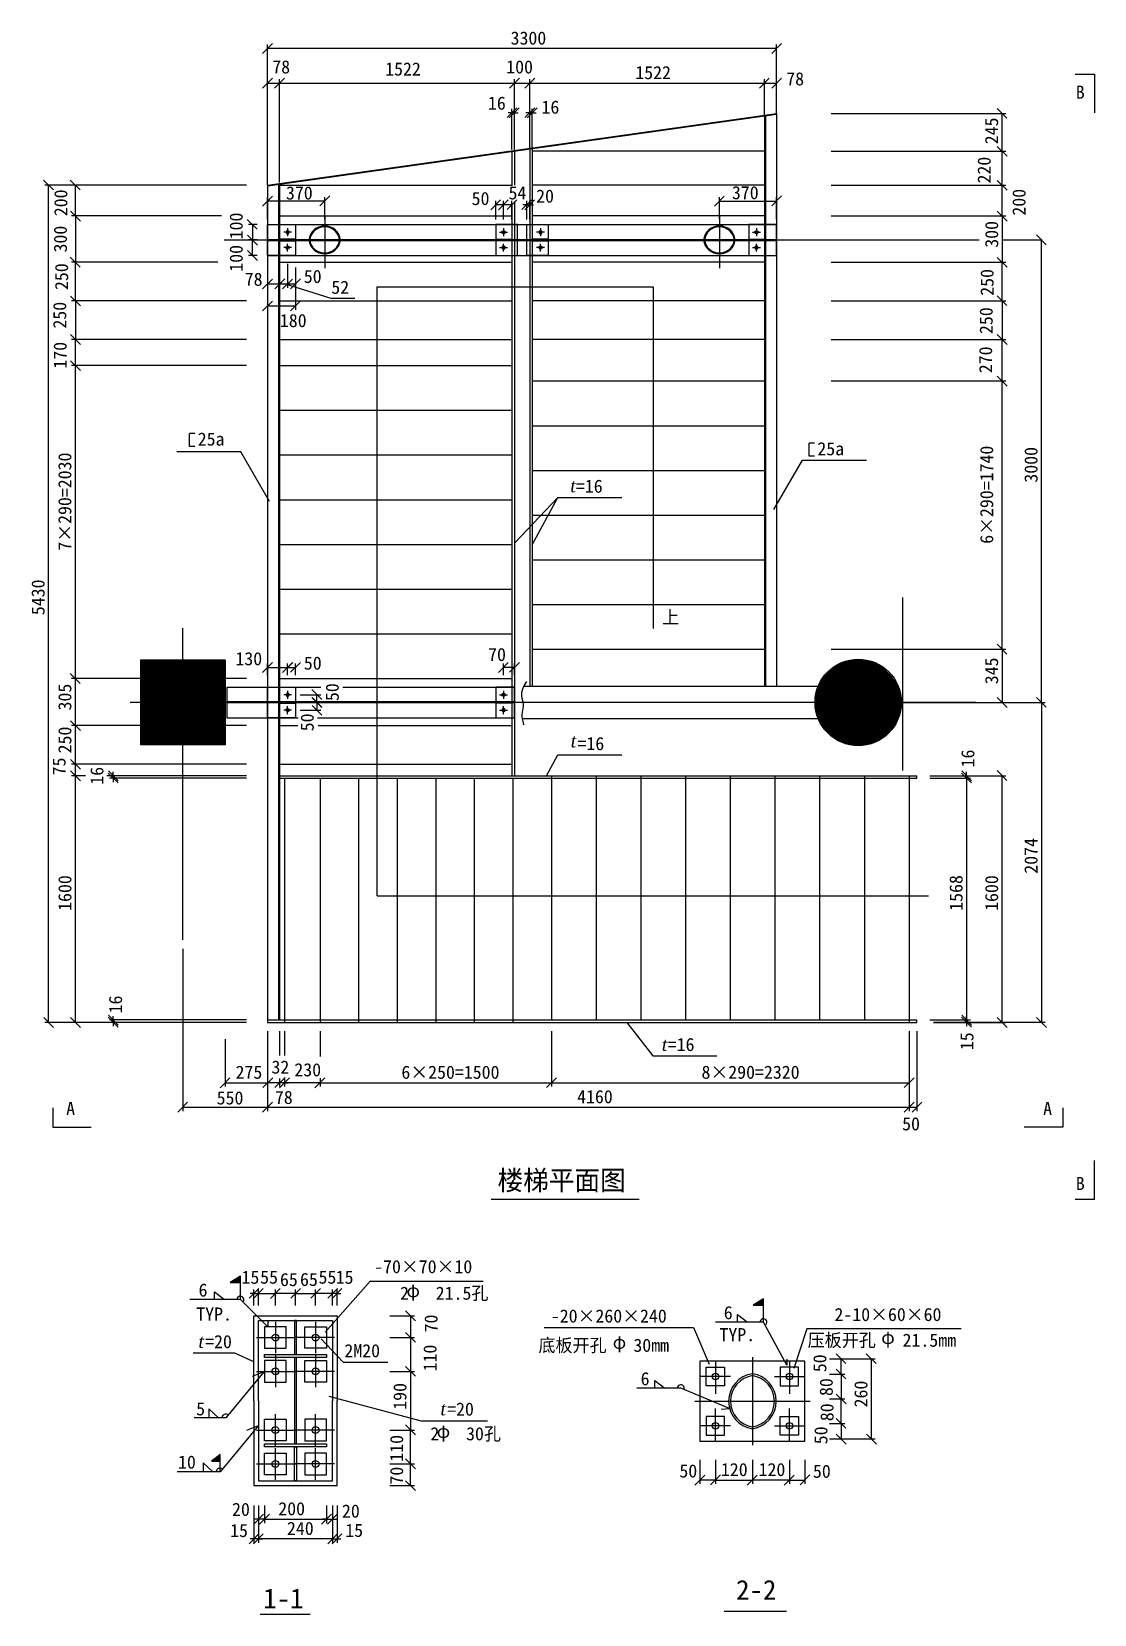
# Model space of a CAD drawing. Header units: metres. Extents: x 689 to 7581, y 1621 to 11885.
import ezdxf

# ---------------------------------------------------------------- set-up
doc = ezdxf.new("R2010")
doc.units = ezdxf.units.M
for name, color, linetype in [('A-2', 2, 'Continuous'), ('BOLT', 11, 'Continuous'), ('DIM', 2, 'Continuous'), ('加强板', 3, 'Continuous'), ('圈字', 3, 'Continuous'), ('坐标文字', 3, 'Continuous'), ('基础', 4, 'Continuous'), ('填满-深', 8, 'Continuous'), ('尺寸', 42, 'Continuous'), ('引线', 254, 'Continuous'), ('文字', 3, 'Continuous'), ('标题', 5, 'Continuous'), ('梯板', 11, 'Continuous'), ('焊接', 11, 'Continuous'), ('砼柱', 3, 'Continuous'), ('螺栓', 11, 'Continuous'), ('轴线', 1, 'Continuous'), ('钢柱', 4, 'Continuous')]:
    doc.layers.add(name, color=color, linetype=linetype)

# ---------------------------------------------------------------- blocks, each defined once
blk = doc.blocks.new('A$C7157716C')
at = {"layer": '螺栓'}
for p, q in [((0, 25.75), (51.5, 25.75)), ((25.75, 51.5), (25.75, 0))]:
    blk.add_line(p, q, dxfattribs=at)
blk.add_circle((25.75, 25.75), 10.75, dxfattribs=at)
blk = doc.blocks.new('_ARCHTICK')
at = {"color": 0, "linetype": 'ByBlock'}
blk.add_lwpolyline([(-1.24, -1.26), (1.32, 1.31)], dxfattribs=at)

msp = doc.modelspace()

# ---------------------------------------------------------------- hatches: boundary and pattern name
at = {"layer": '填满-深'}
h = msp.add_hatch(dxfattribs=at)
h.set_pattern_fill('SOLID')
h.paths.add_polyline_path([(1944.67, 7809.93), (1669.67, 7809.93), (1669.67, 7534.93), (1944.67, 7534.93)])
h.paths.add_polyline_path([(1669.67, 7809.93), (1394.67, 7809.93), (1394.67, 7534.93), (1669.67, 7534.93)])
h.paths.add_polyline_path([(1669.67, 7534.93), (1394.67, 7534.93), (1394.67, 7259.93), (1669.67, 7259.93)])
h.paths.add_polyline_path([(1944.67, 7534.93), (1669.67, 7534.93), (1669.67, 7259.93), (1944.67, 7259.93)])
h = msp.add_hatch(dxfattribs=at)
h.set_pattern_fill('SOLID')
h.paths.add_polyline_path([(1944.67, 7809.93), (1669.67, 7809.93), (1669.67, 7534.93), (1944.67, 7534.93)])
h.paths.add_polyline_path([(1669.67, 7809.93), (1394.67, 7809.93), (1394.67, 7534.93), (1669.67, 7534.93)])
h.paths.add_polyline_path([(1669.67, 7534.93), (1394.67, 7534.93), (1394.67, 7259.93), (1669.67, 7259.93)])
h.paths.add_polyline_path([(1944.67, 7534.93), (1669.67, 7534.93), (1669.67, 7259.93), (1944.67, 7259.93)])
h = msp.add_hatch(dxfattribs=at)
h.set_pattern_fill('SOLID')
h.paths.add_polyline_path([(6049.39, 7809.93), (6049.39, 7259.93, 0.41), (6324.39, 7534.93, 0.41)])
h.paths.add_polyline_path([(5774.39, 7534.93, 0.41), (6049.39, 7259.93), (6049.39, 7809.93, 0.41)])
at = {"layer": '焊接'}
h = msp.add_hatch(dxfattribs=at)
h.set_pattern_fill('SOLID')
h.paths.add_polyline_path([(1912.02, 2615.25), (1912.02, 2656.76), (1856.94, 2615.25)])

# ---------------------------------------------------------------- linework, layer by layer
for p, q in [((2326.58, 10252.14), (2629.87, 10157.05)), ((2629.87, 10157.05), (2786.35, 10157.05)), ((1713.79, 9194.9), (1713.79, 9279.41)), ((1748.4, 9279.35), (1713.85, 9279.35)), ((1748.34, 9194.9), (1713.79, 9194.9)), ((5732.08, 9132.13), (5732.08, 9216.64)), ((5766.69, 9216.57), (5732.14, 9216.57)), ((5766.63, 9132.13), (5732.08, 9132.13))]:
    msp.add_line(p, q)
at = {"layer": 'A-2'}
for p, q in [((3669.29, 4314.13), (4628.26, 4314.13)), ((2494.68, 1620.88), (2171.97, 1620.88)), ((5180.81, 1642.12), (5584.18, 1642.12))]:
    msp.add_line(p, q, dxfattribs=at)
at = {"layer": 'BOLT'}
for p, q in [((5123.5, 3259.77), (5123.5, 3051.3)), ((5603.5, 3259.77), (5603.5, 3051.3)), ((5220.73, 3163.07), (5026.49, 3163.07)), ((5506.28, 3163.07), (5700.52, 3163.07)), ((5123.5, 2746.36), (5123.5, 2954.83)), ((5603.5, 2746.36), (5603.5, 2954.83)), ((5220.73, 2843.07), (5026.49, 2843.07)), ((5506.28, 2843.07), (5700.52, 2843.07))]:
    msp.add_line(p, q, dxfattribs=at)
for centre in [(2270.53, 3416.22), (2530.53, 3416.22), (2270.53, 3196.22), (2530.53, 3196.22), (2270.53, 2816.22), (2530.53, 2816.22), (2270.53, 2596.22), (2530.53, 2596.22)]:
    msp.add_circle(centre, 22.4, dxfattribs=at)
at = {"layer": 'DIM'}
for p, q in [((2270.53, 3518.62), (2270.53, 3313.82)), ((2530.53, 3518.62), (2530.53, 3313.82)), ((2148.13, 3416.22), (2402.93, 3416.22)), ((2652.93, 3416.22), (2398.13, 3416.22)), ((2270.53, 3298.62), (2270.53, 3093.82)), ((2530.53, 3298.62), (2530.53, 3093.82)), ((2148.13, 3196.22), (2402.93, 3196.22)), ((2652.93, 3196.22), (2398.13, 3196.22)), ((2270.53, 2713.82), (2270.53, 2918.62)), ((2530.53, 2713.82), (2530.53, 2918.62)), ((2148.13, 2816.22), (2402.93, 2816.22)), ((2652.93, 2816.22), (2398.13, 2816.22)), ((2270.53, 2493.82), (2270.53, 2698.62)), ((2530.53, 2493.82), (2530.53, 2698.62)), ((2148.13, 2596.22), (2402.93, 2596.22)), ((2652.93, 2596.22), (2398.13, 2596.22))]:
    msp.add_line(p, q, dxfattribs=at)
at = {"layer": '加强板'}
for p, q in [((5448.76, 11340.72), (5448.76, 7639.82)), ((2290.57, 10895.82), (2290.57, 5475.93))]:
    msp.add_line(p, q, dxfattribs=at)
for points in [[(2200.53, 3346.22), (2340.53, 3346.22), (2340.53, 3486.22), (2200.53, 3486.22)], [(2600.53, 3346.22), (2460.53, 3346.22), (2460.53, 3486.22), (2600.53, 3486.22)], [(2200.53, 3126.22), (2340.53, 3126.22), (2340.53, 3266.22), (2200.53, 3266.22)], [(2600.53, 3126.22), (2460.53, 3126.22), (2460.53, 3266.22), (2600.53, 3266.22)], [(5063.52, 3103.07), (5063.52, 3223.07), (5183.52, 3223.07), (5183.52, 3103.07)], [(5663.49, 3103.07), (5663.49, 3223.07), (5543.49, 3223.07), (5543.49, 3103.07)], [(2200.53, 2886.22), (2340.53, 2886.22), (2340.53, 2746.22), (2200.53, 2746.22)], [(2600.53, 2886.22), (2460.53, 2886.22), (2460.53, 2746.22), (2600.53, 2746.22)], [(5063.52, 2903.07), (5063.52, 2783.07), (5183.52, 2783.07), (5183.52, 2903.07)], [(5663.49, 2903.07), (5663.49, 2783.07), (5543.49, 2783.07), (5543.49, 2903.07)], [(2200.53, 2666.22), (2340.53, 2666.22), (2340.53, 2526.22), (2200.53, 2526.22)], [(2600.53, 2666.22), (2460.53, 2666.22), (2460.53, 2526.22), (2600.53, 2526.22)]]:
    msp.add_lwpolyline(points, close=True, dxfattribs=at)
for centre in [(5123.61, 3163.07), (5603.4, 3163.07), (5123.61, 2843.07), (5603.4, 2843.07)]:
    msp.add_circle(centre, 21.2, dxfattribs=at)
at = {"layer": '基础'}
for points in [[(2130.53, 3006.22), (2130.53, 3556.22), (2670.53, 3556.22), (2670.53, 3006.22)], [(2160.53, 3006.22), (2160.53, 3526.22), (2640.53, 3526.22), (2640.53, 3006.22)], [(2130.53, 3006.22), (2130.53, 2456.22), (2670.53, 2456.22), (2670.53, 3006.22)], [(2160.53, 3006.22), (2160.53, 2486.22), (2640.53, 2486.22), (2640.53, 3006.22)]]:
    msp.add_lwpolyline(points, dxfattribs=at)
for points in [[(2394.53, 3306.22), (2406.53, 3306.22), (2406.53, 3526.22), (2394.53, 3526.22)], [(2394.53, 2706.22), (2406.53, 2706.22), (2406.53, 2486.22), (2394.53, 2486.22)]]:
    msp.add_lwpolyline(points, close=True, dxfattribs=at)
at = {"layer": '填满-深'}
for p, q in [((2931.15, 10231.28), (4719.67, 10231.28)), ((2931.15, 6280.76), (2931.15, 10231.28)), ((4719.67, 10231.28), (4719.67, 8013.91)), ((2297.57, 9719.82), (3803.67, 9719.82)), ((3935.67, 9619.82), (5441.76, 9619.82)), ((2297.57, 9429.82), (3803.67, 9429.82)), ((3935.67, 9329.82), (5441.76, 9329.82)), ((2297.57, 9139.82), (3803.67, 9139.82)), ((3935.67, 9039.82), (5441.76, 9039.82)), ((2297.57, 8849.82), (3803.67, 8849.82)), ((3935.67, 8749.82), (5441.76, 8749.82)), ((2297.57, 8559.82), (3803.67, 8559.82)), ((3935.67, 8459.82), (5441.76, 8459.82)), ((2297.57, 8269.82), (3803.67, 8269.82)), ((3935.67, 8169.82), (5441.76, 8169.82)), ((2297.57, 7979.82), (3803.67, 7979.82)), ((1394.67, 7809.93), (1394.67, 7259.93)), ((1394.67, 7809.93), (1394.67, 7259.93)), ((1944.67, 7809.93), (1394.67, 7809.93)), ((1944.67, 7809.93), (1394.67, 7809.93)), ((1944.67, 7809.93), (1944.67, 7259.93)), ((3935.67, 7879.82), (5441.76, 7879.82)), ((1432.77, 7738.54), (1402.55, 7748.68)), ((1439.03, 7714.58), (1425.59, 7749.59)), ((1439.03, 7714.57), (1455.8, 7739.44)), ((1528.2, 7699.49), (1528.2, 7699.49)), ((1548.38, 7648.47), (1548.38, 7648.47)), ((1568.69, 7616.47), (1568.69, 7616.47)), ((2297.57, 7689.82), (3803.67, 7689.82)), ((3880.47, 7639.82), (5790.05, 7639.82)), ((1586.48, 7525.44), (1586.48, 7525.44)), ((1583.59, 7391.75), (1583.59, 7391.75)), ((3869.97, 7430.05), (5790.05, 7430.05)), ((1557.41, 7349.56), (1557.41, 7349.56)), ((1594.03, 7318.43), (1563.82, 7328.57)), ((1569.78, 7383.71), (1569.78, 7383.71)), ((1600.29, 7294.47), (1586.85, 7329.48)), ((1600.29, 7294.46), (1609.67, 7308.35)), ((1944.67, 7259.93), (1394.67, 7259.93)), ((1944.67, 7259.93), (1394.67, 7259.93)), ((4059.67, 7059.82), (4059.67, 5475.93)), ((4349.67, 7059.82), (4349.67, 5475.93)), ((4639.67, 7059.82), (4639.67, 5475.93)), ((4929.67, 7059.82), (4929.67, 5475.93)), ((5219.67, 7059.82), (5219.67, 5475.93)), ((5509.67, 7059.82), (5509.67, 5475.93)), ((5799.67, 7059.82), (5799.67, 5475.93)), ((6089.67, 7059.82), (6089.67, 5475.93)), ((6379.67, 7059.82), (6379.67, 5459.93)), ((2931.15, 6280.76), (6504.66, 6280.76))]:
    msp.add_line(p, q, dxfattribs=at)
msp.add_lwpolyline([(3899.17, 7670.28), (3883.94, 7647.44), (3871.73, 7620.67), (3866.45, 7597.97), (3866.19, 7578.64), (3869.06, 7561.99), (3873.17, 7547.33), (3876.61, 7533.98), (3877.92, 7521.32), (3877.33, 7509.01), (3875.48, 7496.8), (3873.03, 7484.44), (3870.62, 7471.68), (3868.9, 7458.25), (3868.53, 7443.91), (3870.14, 7428.4), (3873.99, 7411.34), (3878.61, 7391.9), (3879.09, 7388.81)], dxfattribs=at)
msp.add_circle((6049.67, 7534.93), 280, dxfattribs=at)
at = {"layer": '尺寸'}
for p, q in [((2219.67, 10889.82), (2219.67, 11800.94)), ((5519.67, 11775.94), (2219.67, 11775.94)), ((5519.67, 11354.75), (5519.67, 11800.94)), ((2219.67, 10889.82), (2219.67, 11576.28)), ((2219.67, 11551.28), (2297.57, 11551.28)), ((2297.57, 10906.57), (2297.57, 11576.28)), ((2297.57, 10906.57), (2297.57, 11576.28)), ((2297.57, 11551.28), (3819.67, 11551.28)), ((3819.67, 11117.32), (3819.67, 11576.28)), ((3819.67, 11117.32), (3819.67, 11576.28)), ((3819.67, 11551.28), (3919.67, 11551.28)), ((3919.67, 11131.17), (3919.67, 11576.28)), ((3919.67, 11131.17), (3919.67, 11576.28)), ((3919.67, 11551.28), (5441.76, 11551.28)), ((5441.76, 11341.92), (5441.76, 11576.28)), ((5441.76, 11341.92), (5441.76, 11576.28)), ((5441.76, 11551.28), (5519.67, 11551.28)), ((5519.67, 11354.75), (5519.67, 11576.28)), ((3803.67, 11358.94), (3778.67, 11358.94)), ((3803.67, 11121.36), (3803.67, 11383.94)), ((3819.67, 11358.94), (3803.67, 11358.94)), ((3819.67, 11121.36), (3819.67, 11383.94)), ((3819.67, 11358.94), (3844.67, 11358.94)), ((3919.67, 11358.94), (3894.67, 11358.94)), ((3919.67, 11121.36), (3919.67, 11383.94)), ((3919.67, 11358.94), (3935.67, 11358.94)), ((3935.67, 11121.36), (3935.67, 11383.94)), ((3935.67, 11358.94), (3960.67, 11358.94)), ((5873.27, 11354.75), (7007.76, 11354.75)), ((6982.76, 11109.82), (6982.76, 11354.75)), ((5873.27, 11109.82), (7007.76, 11109.82)), ((5873.27, 11109.82), (7007.76, 11109.82)), ((6982.76, 10889.82), (6982.76, 11109.82)), ((2082.33, 10889.82), (774.34, 10889.82)), ((799.34, 5459.93), (799.34, 10889.82)), ((2011.16, 10889.82), (947.84, 10889.82)), ((972.84, 10689.82), (972.84, 10889.82)), ((5873.27, 10889.82), (7007.76, 10889.82)), ((5873.27, 10889.82), (7007.76, 10889.82)), ((6982.76, 10689.82), (6982.76, 10889.82)), ((2219.67, 10669.54), (2219.67, 10811.67)), ((2589.67, 10786.67), (2219.67, 10786.67)), ((2589.67, 10669.54), (2589.67, 10811.67)), ((3699.67, 10666.97), (3699.67, 10787.35)), ((3749.67, 10666.97), (3749.67, 10787.35)), ((3749.67, 10666.97), (3749.67, 10787.35)), ((3803.67, 10666.97), (3803.67, 10787.35)), ((3899.67, 10666.97), (3899.67, 10787.35)), ((3919.67, 10666.97), (3919.67, 10787.35)), ((5149.67, 10669.54), (5149.67, 10811.67)), ((5149.67, 10786.67), (5519.67, 10786.67)), ((5519.67, 10669.54), (5519.67, 10811.67)), ((1921.31, 10689.82), (947.84, 10689.82)), ((972.84, 10689.82), (972.84, 10389.82)), ((3749.67, 10762.35), (3699.67, 10762.35)), ((3803.67, 10762.35), (3749.67, 10762.35)), ((3899.67, 10762.35), (3874.67, 10762.35)), ((3899.67, 10762.35), (3919.67, 10762.35)), ((3919.67, 10762.35), (3944.67, 10762.35)), ((5873.27, 10689.82), (7007.76, 10689.82)), ((5873.27, 10689.82), (7007.76, 10689.82)), ((6982.76, 10689.82), (6982.76, 10389.82)), ((2152.92, 10634.46), (2095.88, 10634.46)), ((2120.88, 10634.46), (2120.88, 10534.46)), ((2152.92, 10534.46), (2095.88, 10534.46)), ((2152.92, 10534.46), (2095.88, 10534.46)), ((2120.88, 10434.46), (2120.88, 10534.46)), ((7237.88, 7534.93), (7237.88, 10534.46)), ((1896.88, 10389.82), (947.84, 10389.82)), ((972.84, 10139.82), (972.84, 10389.82)), ((2152.92, 10434.46), (2095.88, 10434.46)), ((2349.67, 10379.76), (2349.67, 10224.26)), ((5873.27, 10389.82), (7007.76, 10389.82)), ((5873.27, 10389.82), (7007.76, 10389.82)), ((6982.76, 10139.82), (6982.76, 10389.82)), ((2219.67, 10355.51), (2219.67, 10224.26)), ((2219.67, 10355.51), (2219.67, 10081.44)), ((2297.57, 10355.51), (2297.57, 10224.26)), ((2297.57, 10355.51), (2297.57, 10224.26)), ((2349.67, 10355.51), (2349.67, 10224.26)), ((2399.67, 10355.51), (2399.67, 10224.26)), ((2399.67, 10355.51), (2399.67, 10081.44)), ((2219.67, 10249.26), (2297.57, 10249.26)), ((2297.57, 10249.26), (2349.67, 10249.26)), ((2349.67, 10249.26), (2399.67, 10249.26)), ((2082.33, 10139.82), (947.84, 10139.82)), ((2082.33, 10139.82), (947.84, 10139.82)), ((972.84, 10139.82), (972.84, 9889.82)), ((2219.67, 10106.44), (2399.67, 10106.44)), ((5873.27, 10139.82), (7007.76, 10139.82)), ((5873.27, 10139.82), (7007.76, 10139.82)), ((6982.76, 10139.82), (6982.76, 9889.82)), ((2082.33, 9889.82), (947.84, 9889.82)), ((2082.33, 9889.82), (947.84, 9889.82)), ((972.84, 9719.82), (972.84, 9889.82)), ((5873.27, 9889.82), (7007.76, 9889.82)), ((5873.27, 9889.82), (7007.76, 9889.82)), ((6982.76, 9619.82), (6982.76, 9889.82)), ((2082.33, 9719.82), (947.84, 9719.82)), ((2082.33, 9719.82), (947.84, 9719.82)), ((972.84, 7689.82), (972.84, 9719.82)), ((5873.27, 9619.82), (7007.76, 9619.82)), ((5873.27, 9619.82), (7007.76, 9619.82)), ((6982.76, 7879.82), (6982.76, 9619.82)), ((5873.27, 7879.82), (7007.76, 7879.82)), ((5873.27, 7879.82), (7007.76, 7879.82)), ((6982.76, 7879.82), (6982.76, 7534.93)), ((2219.67, 7711.62), (2219.67, 7787.23)), ((2219.67, 7762.23), (2349.67, 7762.23)), ((2349.67, 7711.62), (2349.67, 7787.23)), ((2349.67, 7711.62), (2349.67, 7787.23)), ((2349.67, 7762.23), (2399.67, 7762.23)), ((2399.67, 7711.62), (2399.67, 7787.23)), ((3749.67, 7711.73), (3749.67, 7787.23)), ((3819.67, 7762.23), (3749.67, 7762.23)), ((3819.67, 7711.73), (3819.67, 7787.23)), ((2082.33, 7689.82), (947.84, 7689.82)), ((2082.33, 7689.82), (947.84, 7689.82)), ((972.84, 7384.93), (972.84, 7689.82)), ((2431.21, 7584.93), (2564.4, 7584.93)), ((2431.21, 7534.93), (2564.4, 7534.93)), ((2431.21, 7534.93), (2564.4, 7534.93)), ((2539.4, 7534.93), (2539.4, 7584.93)), ((2539.4, 7534.93), (2539.4, 7484.93)), ((5873.27, 7534.93), (7007.76, 7534.93)), ((6605.98, 7534.93), (7262.88, 7534.93)), ((6669.81, 7534.93), (7262.88, 7534.93)), ((7237.88, 7534.93), (7237.88, 5460.46)), ((2431.21, 7484.93), (2564.4, 7484.93)), ((2082.33, 7384.93), (947.84, 7384.93)), ((2082.33, 7384.93), (947.84, 7384.93)), ((972.84, 7134.93), (972.84, 7384.93)), ((2082.33, 7134.93), (947.84, 7134.93)), ((2082.33, 7134.93), (947.84, 7134.93)), ((972.84, 7059.82), (972.84, 7134.93)), ((1218.27, 7059.82), (1218.27, 7084.82)), ((6752.6, 7059.82), (6752.6, 7084.82)), ((1038.61, 7059.82), (947.84, 7059.82)), ((972.84, 5459.93), (972.84, 7059.82)), ((2082.33, 7059.82), (1177.65, 7059.82)), ((2082.33, 7059.82), (1193.27, 7059.82)), ((2082.33, 7043.82), (1193.27, 7043.82)), ((1218.27, 7059.82), (1218.27, 7043.82)), ((1218.27, 7043.82), (1218.27, 7018.82)), ((6514.52, 7059.82), (6777.6, 7059.82)), ((6514.52, 7043.82), (6777.6, 7043.82)), ((6514.52, 7043.82), (6777.6, 7043.82)), ((6679.3, 7059.82), (7007.76, 7059.82)), ((6752.6, 7059.82), (6752.6, 7043.82)), ((6752.6, 7043.82), (6752.6, 5475.93)), ((6752.6, 7043.82), (6752.6, 7018.82)), ((6982.76, 5459.96), (6982.76, 7059.82)), ((1669.67, 5938.06), (1669.67, 4885.07)), ((2082.33, 5459.93), (774.34, 5459.93)), ((2082.33, 5459.93), (947.84, 5459.93)), ((2082.33, 5475.93), (1193.27, 5475.93)), ((2082.33, 5459.93), (1193.27, 5459.93)), ((1218.27, 5475.93), (1218.27, 5500.93)), ((1218.27, 5459.93), (1218.27, 5475.93)), ((1218.27, 5459.93), (1218.27, 5434.93)), ((6514.52, 5475.93), (6777.6, 5475.93)), ((6514.52, 5475.93), (6777.6, 5475.93)), ((6537.03, 5460.46), (6777.6, 5460.46)), ((6537.03, 5459.96), (7007.76, 5459.96)), ((6605.98, 5460.46), (7262.88, 5460.46)), ((6752.6, 5475.93), (6752.6, 5500.93)), ((6752.6, 5475.93), (6752.6, 5460.46)), ((6752.6, 5460.46), (6752.6, 5435.46)), ((1944.67, 5350.76), (1944.67, 5043.41)), ((2219.67, 5402.62), (2219.67, 4885.07)), ((2219.67, 5402.62), (2219.67, 5043.41)), ((2297.57, 5402.62), (2297.57, 5244.14)), ((2329.67, 5402.62), (2329.67, 5245.79)), ((2559.67, 5402.62), (2559.67, 5239.38)), ((4059.67, 5402.62), (4059.67, 5043.41)), ((4059.67, 5402.62), (4059.67, 5043.41)), ((6379.67, 5402.62), (6379.67, 4885.07)), ((6379.67, 5402.62), (6379.67, 4885.07)), ((6379.67, 5402.62), (6379.67, 5043.41)), ((6429.67, 5402.62), (6429.67, 4885.07)), ((2219.67, 5242.68), (2219.67, 4885.07)), ((2219.67, 5144.12), (2219.67, 5043.41)), ((1944.67, 5068.41), (2219.67, 5068.41)), ((2297.57, 5068.41), (2219.67, 5068.41)), ((2297.57, 5068.41), (2272.57, 5068.41)), ((2297.57, 5096.63), (2297.57, 5043.41)), ((2329.67, 5068.41), (2297.57, 5068.41)), ((2329.67, 5103.26), (2329.67, 5043.41)), ((2559.67, 5068.41), (2329.67, 5068.41)), ((2329.67, 5068.41), (2354.67, 5068.41)), ((2559.67, 5097.17), (2559.67, 5043.41)), ((2559.67, 5068.41), (4059.67, 5068.41)), ((4059.67, 5068.41), (6379.67, 5068.41)), ((1669.67, 4910.07), (2219.67, 4910.07)), ((2219.67, 4910.07), (6379.67, 4910.07)), ((6379.67, 4910.07), (6429.67, 4910.07)), ((2130.53, 3701.87), (2105.53, 3701.87)), ((2130.53, 3623.24), (2130.53, 3726.87)), ((2130.53, 3701.87), (2160.53, 3701.87)), ((2160.53, 3623.24), (2160.53, 3726.87)), ((2160.53, 3623.24), (2160.53, 3726.87)), ((2160.53, 3701.87), (2270.53, 3701.87)), ((2160.53, 3701.87), (2185.53, 3701.87)), ((2270.53, 3623.24), (2270.53, 3726.87)), ((2270.53, 3633.74), (2270.53, 3726.87)), ((2400.53, 3701.87), (2270.53, 3701.87)), ((2400.53, 3623.24), (2400.53, 3726.87)), ((2400.53, 3623.24), (2400.53, 3726.87)), ((2400.53, 3701.87), (2530.53, 3701.87)), ((2530.53, 3623.24), (2530.53, 3726.87)), ((2530.53, 3633.74), (2530.53, 3726.87)), ((2640.53, 3701.87), (2530.53, 3701.87)), ((2640.53, 3701.87), (2615.53, 3701.87)), ((2640.53, 3623.24), (2640.53, 3726.87)), ((2640.53, 3623.24), (2640.53, 3726.87)), ((2670.53, 3701.87), (2640.53, 3701.87)), ((2670.53, 3623.24), (2670.53, 3726.87)), ((2670.53, 3701.87), (2695.53, 3701.87)), ((3013.02, 3556.22), (3171.27, 3556.22)), ((3146.27, 3556.22), (3146.27, 3416.22)), ((3013.02, 3416.22), (3171.27, 3416.22)), ((3013.02, 3416.22), (3171.27, 3416.22)), ((3146.27, 3416.22), (3146.27, 3196.22)), ((3013.02, 3196.22), (3171.27, 3196.22)), ((3013.02, 3196.22), (3171.27, 3196.22)), ((3146.27, 3196.22), (3146.27, 2816.22)), ((5863.69, 3278.35), (5963.73, 3278.35)), ((5863.69, 3278.35), (6160.01, 3278.35)), ((5938.73, 3178.35), (5938.73, 3278.35)), ((6135.01, 2758.35), (6135.01, 3278.35)), ((5863.69, 3178.35), (5963.73, 3178.35)), ((5863.69, 3178.35), (5963.73, 3178.35)), ((5938.73, 3178.35), (5938.73, 3018.35)), ((5863.69, 3018.35), (5963.73, 3018.35)), ((5863.69, 3018.35), (5963.73, 3018.35)), ((5938.73, 2858.35), (5938.73, 3018.35)), ((3013.02, 2816.22), (3171.27, 2816.22)), ((3013.02, 2816.22), (3171.27, 2816.22)), ((3146.27, 2596.22), (3146.27, 2816.22)), ((5863.69, 2858.35), (5963.73, 2858.35)), ((5863.69, 2858.35), (5963.73, 2858.35)), ((5938.73, 2858.35), (5938.73, 2758.35)), ((5863.69, 2758.35), (5963.73, 2758.35)), ((5863.69, 2758.35), (6160.01, 2758.35)), ((3013.02, 2596.22), (3171.27, 2596.22)), ((3013.02, 2596.22), (3171.27, 2596.22)), ((3146.27, 2456.22), (3146.27, 2596.22)), ((5023.5, 2622.74), (5023.5, 2466.93)), ((5123.5, 2622.74), (5123.5, 2466.93)), ((5123.5, 2622.74), (5123.5, 2466.93)), ((5363.5, 2622.74), (5363.5, 2466.93)), ((5363.5, 2622.74), (5363.5, 2466.93)), ((5603.5, 2622.74), (5603.5, 2466.93)), ((5603.5, 2622.74), (5603.5, 2466.93)), ((5703.5, 2622.74), (5703.5, 2466.93)), ((5123.5, 2491.93), (5023.5, 2491.93)), ((5123.5, 2491.93), (5363.5, 2491.93)), ((5603.5, 2491.93), (5363.5, 2491.93)), ((5603.5, 2491.93), (5703.5, 2491.93)), ((3013.02, 2456.22), (3171.27, 2456.22)), ((2130.53, 2327.84), (2130.53, 2085.73)), ((2160.53, 2327.84), (2160.53, 2085.73)), ((2160.53, 2327.84), (2160.53, 2085.73)), ((2160.53, 2327.84), (2160.53, 2213.05)), ((2200.53, 2327.84), (2200.53, 2213.05)), ((2200.53, 2327.84), (2200.53, 2213.05)), ((2600.53, 2327.84), (2600.53, 2213.05)), ((2600.53, 2327.84), (2600.53, 2213.05)), ((2640.53, 2327.84), (2640.53, 2085.73)), ((2640.53, 2327.84), (2640.53, 2085.73)), ((2640.53, 2327.84), (2640.53, 2213.05)), ((2670.53, 2327.84), (2670.53, 2085.73)), ((2160.53, 2238.05), (2135.53, 2238.05)), ((2200.53, 2238.05), (2160.53, 2238.05)), ((2200.53, 2238.05), (2600.53, 2238.05)), ((2200.53, 2238.05), (2225.53, 2238.05)), ((2600.53, 2238.05), (2575.53, 2238.05)), ((2600.53, 2238.05), (2640.53, 2238.05)), ((2640.53, 2238.05), (2665.53, 2238.05)), ((2130.53, 2110.73), (2105.53, 2110.73)), ((2160.53, 2110.73), (2130.53, 2110.73)), ((2640.53, 2110.73), (2160.53, 2110.73)), ((2160.53, 2110.73), (2185.53, 2110.73)), ((2640.53, 2110.73), (2615.53, 2110.73)), ((2640.53, 2110.73), (2670.53, 2110.73)), ((2670.53, 2110.73), (2695.53, 2110.73))]:
    msp.add_line(p, q, dxfattribs=at)
at = {"layer": '引线'}
for p, q in [((4101.94, 8863.81), (3819.67, 8567.16)), ((2593.3, 3450.63), (2886, 3783.93)), ((2887.37, 3781.65), (3618.03, 3781.65)), ((2566.86, 3407.34), (2709.03, 3255.77)), ((2007.56, 3315.18), (1736.25, 3315.18)), ((2130.53, 3258.02), (2007.56, 3315.18)), ((2709.03, 3255.77), (3000.04, 3255.77)), ((2616.29, 3036.56), (3207.64, 2878.61)), ((3211.3, 2876.09), (3645.7, 2876.09))]:
    msp.add_line(p, q, dxfattribs=at)
for points in [[(2232.35, 8838.4), (2045.42, 9159.37), (1631.45, 9159.37)], [(5501.75, 8785.51), (5688.68, 9106.49), (6102.65, 9106.49)], [(3935.67, 8556.26), (4101.94, 8863.81), (4515.92, 8863.81)], [(4029.14, 7059.82), (4101.94, 7194.48), (4515.92, 7194.48)], [(4550.23, 5459.93), (4718.15, 5242.97), (5132.13, 5242.97)], [(4013.09, 3481.1), (4982.29, 3481.1), (5083.17, 3243.81)], [(6718.1, 3471.72), (5717.32, 3471.72), (5631.82, 3214.6)]]:
    msp.add_lwpolyline(points, dxfattribs=at)
at = {"layer": '标题'}
for points in [[(7456.03, 11609.62), (7581.03, 11609.62), (7581.03, 11359.62)], [(825.84, 4904.81), (825.84, 4779.81), (1075.84, 4779.81)], [(7376.13, 4904.81), (7376.13, 4779.81), (7126.13, 4779.81)], [(7456.03, 4313.47), (7581.03, 4313.47), (7581.03, 4563.47)]]:
    msp.add_lwpolyline(points, dxfattribs=at)
at = {"layer": '梯板'}
for p, q in [((2219.67, 10889.82), (5519.67, 11354.75)), ((2220.21, 10885.86), (5519.67, 11350.71)), ((5441.76, 11109.82), (3935.67, 11109.82)), ((2297.57, 10889.82), (3803.67, 10889.82)), ((5441.76, 10889.82), (3935.67, 10889.82)), ((2297.57, 10689.82), (3803.67, 10689.82)), ((5441.76, 10689.82), (3935.67, 10689.82)), ((2297.57, 10389.82), (3803.67, 10389.82)), ((5441.76, 10389.82), (3935.67, 10389.82)), ((2297.57, 10139.82), (3803.67, 10139.82)), ((5441.76, 10139.82), (3935.67, 10139.82)), ((2297.57, 9889.82), (3803.67, 9889.82)), ((5441.76, 9889.82), (3935.67, 9889.82)), ((2297.57, 7384.93), (2415.64, 7384.93)), ((2546.82, 7384.93), (3803.67, 7384.93)), ((2297.57, 7134.93), (3803.67, 7134.93)), ((2329.67, 7043.82), (2329.67, 5459.93)), ((2559.67, 7043.82), (2559.67, 5459.93)), ((2809.67, 7043.82), (2809.67, 5459.93)), ((3059.67, 7043.82), (3059.67, 5459.93)), ((3309.67, 7043.82), (3309.67, 5459.93)), ((3559.67, 7043.82), (3559.67, 5459.93)), ((3809.67, 7043.82), (3809.67, 5459.93))]:
    msp.add_line(p, q, dxfattribs=at)
at = {"layer": '焊接'}
for p, q in [((2042.81, 3814.19), (1976.46, 3773.51)), ((2042.81, 3662.02), (2042.81, 3814.19)), ((1874.68, 3662.02), (1874.68, 3711.74)), ((1874.68, 3711.74), (1939.53, 3662.02)), ((1976.46, 3773.51), (2042.81, 3773.51)), ((5435.81, 3667.62), (5369.46, 3626.94)), ((5369.46, 3626.94), (5435.81, 3626.94)), ((5435.81, 3515.45), (5435.81, 3667.62)), ((5267.69, 3565.17), (5332.53, 3515.45)), ((5267.69, 3515.45), (5267.69, 3565.17)), ((4730.95, 3087.16), (4730.95, 3136.88)), ((4730.95, 3136.88), (4795.79, 3087.16)), ((1900.79, 2894.41), (1839.17, 2953.25)), ((1839.17, 2953.25), (1839.17, 2894.41)), ((1863.54, 2544.2), (1801.93, 2603.03)), ((1801.93, 2603.03), (1801.93, 2544.2))]:
    msp.add_line(p, q, dxfattribs=at)
for points in [[(2220.75, 3526.22), (2220.75, 3486.22), (2042.81, 3662.02), (1714.29, 3662.02)], [(5586.8, 3276.09), (5586.8, 3236.09), (5435.81, 3515.45), (5123.63, 3515.45)], [(2121.61, 3164.74), (2197.78, 3194.84), (2197.78, 3194.84), (1949.26, 2894.41), (1743.99, 2894.41)], [(5160.02, 2950.66), (5215.33, 2955.79), (4899.07, 3087.16), (4614.35, 3087.16)], [(2084.36, 2814.53), (2160.53, 2844.63), (2160.53, 2844.63), (1912.02, 2544.2), (1632.75, 2544.2)], [(1912.02, 2544.2), (1912.02, 2656.76), (1856.94, 2615.25), (1912.02, 2615.25)]]:
    msp.add_lwpolyline(points, dxfattribs=at)
for centre, radius, start in [((2042.81, 3662.02), 22.32, 315.35), ((5435.81, 3515.45), 22.32, 315.35), ((4899.07, 3087.16), 22.32, 337.44), ((1949.26, 2894.41), 25.13, 50.4), ((1912.02, 2544.2), 25.13, 50.4)]:
    msp.add_arc(centre, radius, start, 180, dxfattribs=at)
for points in [[(1976.46, 3773.51), (2042.81, 3814.19), (1976.46, 3773.51), (2042.81, 3773.51)], [(5369.46, 3626.94), (5435.81, 3667.62), (5369.46, 3626.94), (5435.81, 3626.94)]]:
    msp.add_solid(points, dxfattribs=at)
at = {"layer": '砼柱'}
for p, q in [((2219.67, 10537.46), (5519.67, 10537.46)), ((2219.67, 10531.46), (5519.67, 10531.46)), ((3819.67, 7537.93), (1954.5, 7537.93)), ((3819.67, 7531.93), (1954.5, 7531.93))]:
    msp.add_line(p, q, dxfattribs=at)
for points in [[(2219.67, 10634.46), (2399.67, 10634.46), (2399.67, 10434.46), (2219.67, 10434.46)], [(3839.67, 10634.46), (3699.67, 10634.46), (3699.67, 10434.46), (3839.67, 10434.46)], [(3899.67, 10634.46), (4039.67, 10634.46), (4039.67, 10434.46), (3899.67, 10434.46)], [(5519.67, 10634.46), (5339.67, 10634.46), (5339.67, 10434.46), (5519.67, 10434.46)], [(2399.67, 10529.46), (2399.67, 10539.46), (2297.57, 10539.46), (2297.57, 10529.46)], [(3699.67, 10529.46), (3699.67, 10539.46), (3803.67, 10539.46), (3803.67, 10529.46)], [(4039.67, 10529.46), (4039.67, 10539.46), (3935.67, 10539.46), (3935.67, 10529.46)], [(5339.67, 10529.46), (5339.67, 10539.46), (5441.76, 10539.46), (5441.76, 10529.46)], [(2219.67, 7634.93), (2399.67, 7634.93), (2399.67, 7434.93), (2219.67, 7434.93)], [(3819.67, 7634.93), (3699.67, 7634.93), (3699.67, 7434.93), (3819.67, 7434.93)], [(2399.67, 7529.93), (2399.67, 7539.93), (2297.57, 7539.93), (2297.57, 7529.93)], [(3699.67, 7529.93), (3699.67, 7539.93), (3803.67, 7539.93), (3803.67, 7529.93)], [(5023.5, 3263.07), (5023.5, 2743.07), (5703.5, 2743.07), (5703.5, 3263.07)]]:
    msp.add_lwpolyline(points, close=True, dxfattribs=at)
for centre, radius, start, end in [((2587.06, 10523.89), 100.61, 88.52, 173.97), ((2587.06, 10523.89), 94.61, 88.52, 173.97), ((2592.27, 10523.89), 100.61, 6.03, 91.48), ((2592.27, 10523.89), 94.61, 6.03, 91.48), ((5147.06, 10523.89), 100.61, 88.52, 173.97), ((5147.06, 10523.89), 94.61, 88.52, 173.97), ((5152.27, 10523.89), 100.61, 6.03, 91.48), ((5152.27, 10523.89), 94.61, 6.03, 91.48), ((2587.06, 10545.03), 100.61, 186.03, 271.48), ((2587.06, 10545.03), 94.61, 186.03, 271.48), ((2592.27, 10545.03), 100.61, 268.52, 353.97), ((2592.27, 10545.03), 94.61, 268.52, 353.97), ((5147.06, 10545.03), 100.61, 186.03, 271.48), ((5147.06, 10545.03), 94.61, 186.03, 271.48), ((5152.27, 10545.03), 100.61, 268.52, 353.97), ((5152.27, 10545.03), 94.61, 268.52, 353.97)]:
    msp.add_arc(centre, radius, start, end, dxfattribs=at)
at = {"layer": '轴线'}
for p, q in [((2589.67, 10690.52), (2589.67, 10351.13)), ((5149.67, 10690.52), (5149.67, 10351.13)), ((1937.24, 10534.46), (6833.34, 10534.46)), ((6982.35, 10534.46), (7242.65, 10534.46)), ((6339.67, 7092.62), (6339.67, 8216.24)), ((1669.67, 5995.37), (1669.67, 8015.93)), ((6813.33, 7534.93), (1327.73, 7534.93)), ((5363.5, 3289.07), (5363.5, 2717.07)), ((4989.5, 3003.07), (5737.5, 3003.07))]:
    msp.add_line(p, q, dxfattribs=at)
at = {"layer": '钢柱'}
for p, q in [((5441.76, 11339.73), (5441.76, 7639.82)), ((5519.67, 11354.75), (5519.67, 7639.82)), ((3803.67, 11115.11), (3803.67, 10885.72)), ((3819.67, 11117.32), (3819.67, 10889.73)), ((3919.67, 11131.17), (3919.67, 7639.82)), ((3935.67, 11133.39), (3935.67, 7639.82)), ((2219.67, 10889.82), (2219.67, 5459.93)), ((2297.57, 10896.81), (2297.57, 5475.93)), ((3819.67, 10783.15), (3819.67, 7059.82)), ((3803.67, 10769.97), (3803.67, 7059.82)), ((2219.67, 10634.46), (5519.67, 10634.46)), ((2219.67, 10434.46), (5519.67, 10434.46)), ((1954.5, 7634.93), (1954.5, 7434.93)), ((1954.5, 7634.93), (2564.45, 7634.93)), ((2706.51, 7634.93), (3819.67, 7634.93)), ((1954.5, 7434.93), (2418.68, 7434.93)), ((2543.1, 7434.93), (3819.67, 7434.93)), ((2297.57, 7059.82), (6429.67, 7059.82)), ((2297.57, 7043.82), (6429.67, 7043.82)), ((6429.67, 7043.82), (6429.67, 7059.82)), ((2219.67, 5475.93), (6429.67, 5475.93)), ((2219.67, 5459.93), (6429.67, 5459.93)), ((6429.67, 5459.93), (6429.67, 5475.93))]:
    msp.add_line(p, q, dxfattribs=at)
msp.add_lwpolyline([(2406.53, 3286.22), (2200.53, 3286.22), (2200.53, 3306.22), (2600.53, 3306.22), (2600.53, 3286.22), (2394.53, 3286.22), (2394.53, 2726.22), (2600.53, 2726.22), (2600.53, 2706.22), (2200.53, 2706.22), (2200.53, 2726.22), (2406.53, 2726.22), (2406.53, 3286.22)], dxfattribs=at)
for centre, radius, start, end in [((5388.91, 3003.07), 179.91, 98.12, 261.88), ((5388.91, 3003.07), 167.91, 98.12, 261.88), ((5338.1, 3003.07), 167.91, 278.12, 81.88), ((5338.1, 3003.07), 179.91, 278.12, 81.88)]:
    msp.add_arc(centre, radius, start, end, dxfattribs=at)

# ---------------------------------------------------------------- block references
at = {"layer": '尺寸', "xscale": 25, "yscale": 25, "zscale": 25}
for p, rotation in [((2219.67, 11775.94), 180), ((2219.67, 11551.28), 180), ((2297.57, 11551.28), 180), ((5441.76, 11551.28), 180), ((3819.67, 11358.94), 180), ((3935.67, 11358.94), 180), ((6982.76, 11354.75), 90), ((6982.76, 11109.82), 270), ((799.34, 10889.82), 90), ((972.84, 10889.82), 90), ((6982.76, 10889.82), 270), ((2219.67, 10786.67), 180), ((3699.67, 10762.35), 180), ((3749.67, 10762.35), 180), ((3919.67, 10762.35), 180), ((5149.67, 10786.67), 180), ((972.84, 10689.82), 270), ((6982.76, 10689.82), 270), ((2120.88, 10634.46), 90), ((2120.88, 10534.46), 270), ((7237.88, 10534.46), 90), ((972.84, 10389.82), 90), ((2120.88, 10434.46), 270), ((6982.76, 10389.82), 270), ((2219.67, 10249.26), 180), ((2349.67, 10249.26), 180), ((972.84, 10139.82), 270), ((6982.76, 10139.82), 90), ((2219.67, 10106.44), 180), ((972.84, 9889.82), 270), ((6982.76, 9889.82), 270), ((972.84, 9719.82), 270), ((6982.76, 9619.82), 270), ((6982.76, 7879.82), 90), ((972.84, 7689.82), 90), ((2219.67, 7762.23), 180), ((2349.67, 7762.23), 180), ((3749.67, 7762.23), 180), ((2539.4, 7584.93), 90), ((2539.4, 7534.93), 90), ((2539.4, 7534.93), 270), ((2539.4, 7484.93), 270), ((6982.76, 7534.93), 270), ((7237.88, 7534.93), 90), ((972.84, 7384.93), 270), ((972.84, 7134.93), 270), ((972.84, 7059.82), 270), ((1218.27, 7059.82), 270), ((6752.6, 7059.82), 270), ((6982.76, 7059.82), 90), ((1218.27, 7043.82), 90), ((6752.6, 7043.82), 90), ((799.34, 5459.93), 270), ((972.84, 5459.93), 270), ((1218.27, 5459.93), 90), ((1218.27, 5475.93), 270), ((6752.6, 5460.46), 90), ((6752.6, 5475.93), 270), ((6982.76, 5459.96), 270), ((7237.88, 5460.46), 270), ((1944.67, 5068.41), 180), ((2329.67, 5068.41), 180), ((2559.67, 5068.41), 180), ((1669.67, 4910.07), 180), ((2219.67, 4910.07), 180), ((2160.53, 3701.87), 180), ((2270.53, 3701.87), 180), ((2670.53, 3701.87), 180), ((3146.27, 3556.22), 90), ((3146.27, 3416.22), 90), ((5938.73, 3278.35), 90), ((6135.01, 3278.35), 90), ((3146.27, 3196.22), 90), ((5938.73, 3178.35), 90), ((5938.73, 3018.35), 270), ((5938.73, 2858.35), 90), ((3146.27, 2816.22), 90), ((5938.73, 2758.35), 270), ((6135.01, 2758.35), 270), ((3146.27, 2596.22), 90), ((3146.27, 2456.22), 270), ((5023.5, 2491.93), 180), ((5363.5, 2491.93), 180), ((5603.5, 2491.93), 180), ((2200.53, 2238.05), 180), ((2640.53, 2238.05), 180), ((2160.53, 2110.73), 180), ((2670.53, 2110.73), 180)]:
    msp.add_blockref('_ARCHTICK', p, dxfattribs=dict(at, rotation=rotation))
for p in [(5519.67, 11775.94), (3819.67, 11551.28), (3919.67, 11551.28), (5519.67, 11551.28), (3803.67, 11358.94), (3919.67, 11358.94), (2589.67, 10786.67), (3803.67, 10762.35), (3899.67, 10762.35), (5519.67, 10786.67), (2297.57, 10249.26), (2399.67, 10249.26), (2399.67, 10106.44), (2349.67, 7762.23), (2399.67, 7762.23), (3819.67, 7762.23), (2219.67, 5068.41), (2297.57, 5068.41), (4059.67, 5068.41), (6379.67, 5068.41), (6379.67, 4910.07), (6429.67, 4910.07), (2130.53, 3701.87), (2400.53, 3701.87), (2530.53, 3701.87), (2640.53, 3701.87), (5123.5, 2491.93), (5703.5, 2491.93), (2160.53, 2238.05), (2600.53, 2238.05), (2130.53, 2110.73), (2640.53, 2110.73)]:
    msp.add_blockref('_ARCHTICK', p, dxfattribs=at)
at = {"layer": '尺寸', "xscale": -1}
for p in [(2375.42, 10558.71), (4015.42, 10558.71), (2375.42, 7559.18)]:
    msp.add_blockref('A$C7157716C', p, dxfattribs=at)
at = {"layer": '尺寸'}
for p in [(3723.92, 10558.71), (5363.92, 10558.71), (3723.92, 7559.18)]:
    msp.add_blockref('A$C7157716C', p, dxfattribs=at)
at = {"layer": '尺寸', "rotation": 180}
for p in [(2375.42, 10510.21), (4015.42, 10510.21), (2375.42, 7510.68)]:
    msp.add_blockref('A$C7157716C', p, dxfattribs=at)
at = {"layer": '尺寸', "xscale": -1, "rotation": 180}
for p in [(3723.92, 10510.21), (5363.92, 10510.21), (3723.92, 7510.68)]:
    msp.add_blockref('A$C7157716C', p, dxfattribs=at)

# ---------------------------------------------------------------- texts
for s, p in [('3300', (3795.39, 11801.3)), ('78', (2250.02, 11614.14)), ('1522', (2982.03, 11600.69)), ('100', (3767.17, 11614.14)), ('1522', (4604.12, 11577.18)), ('78', (5583.15, 11536.85)), ('16', (3648.55, 11379.34)), ('16', (3995.72, 11353.39)), ('370', (2338.52, 10796.71)), ('370', (5230.68, 10798.63)), ('50', (3542.71, 10760.67)), ('54', (3782.01, 10797.25)), ('20', (3961.04, 10776.3)), ('78', (2071.23, 10236.82)), ('50', (2454.24, 10255.14)), ('52', (2632.85, 10185.12)), ('180', (2299.21, 9969.18)), ('130', (2010.79, 7776.28)), ('50', (2454.7, 7747.59)), ('70', (3649.6, 7803.39)), ('275', (2011.75, 5094.31)), ('32', (2244.67, 5127.69)), ('230', (2393.14, 5110.12)), ('6×250=1500', (3087.28, 5094.31)), ('8×290=2320', (5033.54, 5094.5)), ('550', (1889.17, 4927.72)), ('78', (2266.91, 4931.22)), ('4160', (4226.54, 4935.79)), ('50', (6334.48, 4759.8)), ('15', (2050.4, 3764.55)), ('55', (2171.46, 3765.27)), ('65', (2299.84, 3749.74)), ('65', (2429.84, 3750.53)), ('55', (2549.84, 3765.27)), ('15', (2661.2, 3764.55)), ('50', (4890.08, 2508.47)), ('120', (5159.31, 2517.29)), ('120', (5403.61, 2517.29)), ('50', (5756.2, 2506.32)), ('20', (1988.93, 2259.35)), ('200', (2288.82, 2263.42)), ('20', (2701.85, 2248.24)), ('15', (1976.63, 2122.17)), ('240', (2345.19, 2136.09)), ('15', (2723.33, 2123.35))]:
    msp.add_text(s, height=85).set_placement(p)
for s, p in [('245', (6956.86, 11154.86)), ('220', (6908.75, 10900.57)), ('200', (920.89, 10688.34)), ('200', (7134.76, 10692.14)), ('100', (2058.02, 10538.32)), ('300', (918.09, 10453.14)), ('300', (6957.4, 10483.9)), ('100', (2058.02, 10328.33)), ('250', (925.77, 10209.48)), ('250', (6927.59, 10172.43)), ('250', (913.58, 9959.48)), ('250', (6921.73, 9924.38)), ('170', (916.35, 9699.79)), ('270', (6918.37, 9670.23)), ('7×290=2030', (946.75, 8519.42)), ('6×290=1740', (6924.98, 8563.99)), ('3000', (7212.52, 8960.42)), ('5430', (773.43, 8101.04)), ('345', (6956.86, 7652.9)), ('305', (946.94, 7482.9)), ('50', (2681.15, 7543.77)), ('50', (2518.67, 7347.91)), ('250', (946.94, 7204.59)), ('16', (6802.85, 7113.51)), ('75', (909.44, 7062.12)), ('16', (1155.05, 7001.29)), ('2074', (7212.52, 6424.14)), ('1600', (947.12, 6183.15)), ('1568', (6726.69, 6183.87)), ('1600', (6957.04, 6183.16)), ('16', (1275.8, 5518.3)), ('15', (6796.97, 5280.02)), ('70', (3322.13, 3449.51)), ('110', (3315.11, 3196.4)), ('50', (5843.17, 3191.21)), ('190', (3120.19, 2947.83)), ('80', (5884.64, 3036.75)), ('260', (6109.29, 2963.01)), ('80', (5889.75, 2873.54)), ('110', (3098.49, 2610.88)), ('50', (5850.32, 2724.18)), ('70', (3098.49, 2462.63))]:
    msp.add_text(s, height=85, rotation=90).set_placement(p)
at = {"char_height": 85, "attachment_point": 1}
for insert in [(4182.08, 8983.47), (4185.11, 7328.25), (4775.99, 5360.01), (1771, 3433.97), (3340.35, 2996.36)]:
    msp.add_mtext('{\\fTimes New Roman|b0|i1|c0|p18;t}', dxfattribs=dict(at, insert=insert))
at = {"layer": '圈字'}
msp.add_text('上', height=85, dxfattribs=at).set_placement((4778.32, 8044.47))
at = {"layer": '坐标文字'}
for s, p in [('楼梯平面图', (3710.47, 4371.77)), ('1-1', (2191.11, 1660.58)), ('2-2', (5257.78, 1715.81))]:
    msp.add_text(s, height=128, dxfattribs=at).set_placement(p)
at = {"layer": '文字'}
for s, p in [('B', (7460.79, 11450.46)), ('25a', (1766.52, 9200.48)), ('25a', (5784.81, 9137.71)), ('=16', (4219, 8895.04)), ('=16', (4229.17, 7225.71)), ('=16', (4814.29, 5274.19)), ('A', (913.13, 4859.19)), ('A', (7248.85, 4859.19)), ('B', (7460.79, 4372.64)), ('-70×70×10', (2910.77, 3833.26)), ('6', (1771.94, 3681.46)), ('2   21.5孔', (3078.52, 3661.3)), ('φ', (3120.03, 3677.65)), ('TYP.', (1756.95, 3526.02)), ('-20×260×240', (4056.45, 3513.39)), ('6', (5178, 3534.9)), ('2-10×60×60', (5895.65, 3522.96)), ('=20', (1814.51, 3347.12)), ('底板开孔   30mm', (3976.17, 3323.57)), ('φ', (4457.45, 3343.06)), ('TYP.', (5149.95, 3392.44)), ('压板开孔   21.5mm', (5721.91, 3356.46)), ('φ', (6199.08, 3374.4)), ('2M20', (2717.57, 3288.22)), ('6', (4638.68, 3106.61)), ('5', (1756.25, 2911.41)), ('=20', (3383.86, 2909.51)), ('2   30孔', (3275.3, 2749.57)), ('φ', (3315.97, 2764.9)), ('10', (1638.51, 2565.83))]:
    msp.add_text(s, height=85, dxfattribs=at).set_placement(p)

doc.saveas('drawing.dxf')
